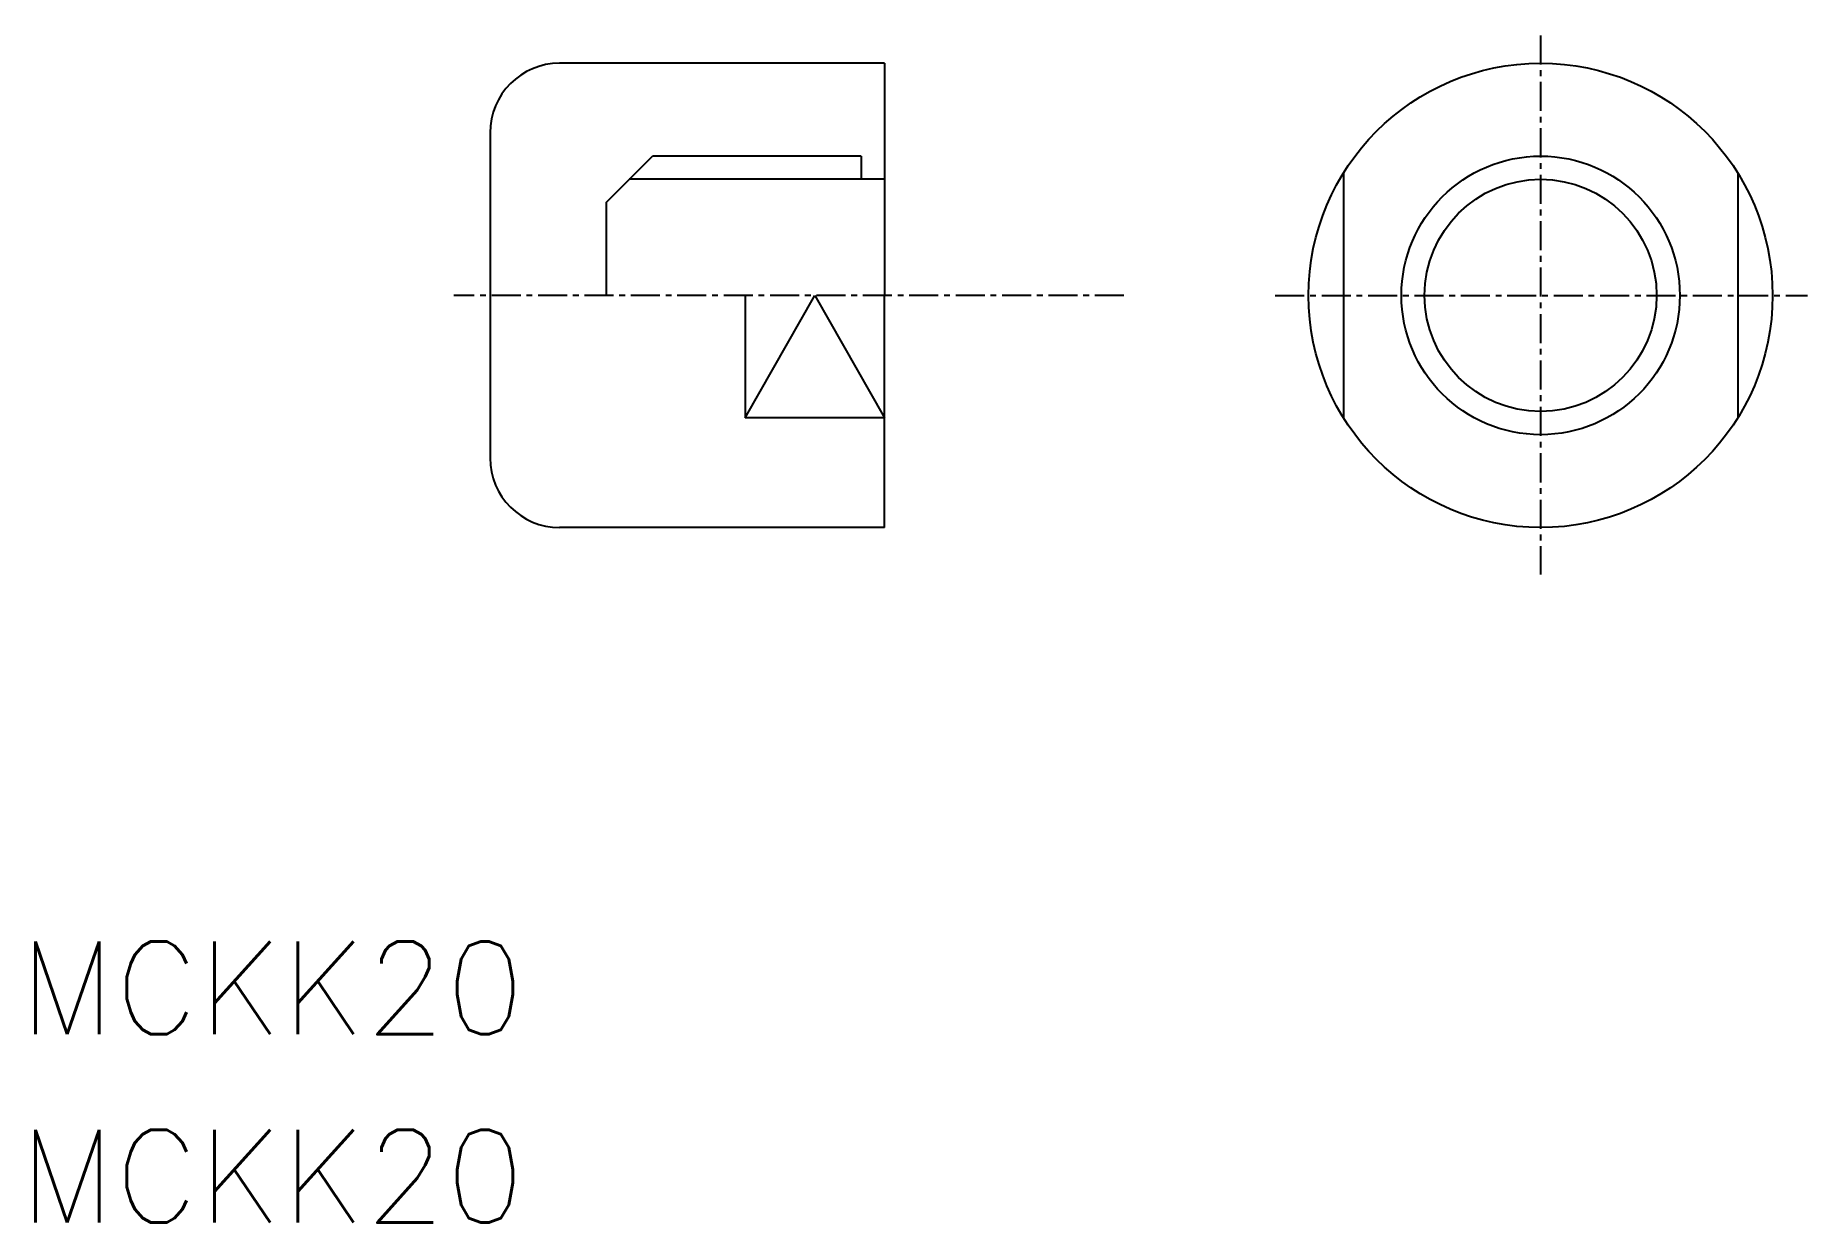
# Model space of a CAD drawing. Extents: x -150.8 to -74.5, y 1543.6 to 1594.7.
import ezdxf

# ---------------------------------------------------------------- set-up
doc = ezdxf.new("R2010")
doc.units = 0
doc.linetypes.add('CENTER', pattern=[2, 1.25, -0.25, 0.25, -0.25])
doc.layers.get('0').update_dxf_attribs({"linetype": 'CONTINUOUS'})
doc.layers.add('CENTER', color=1, linetype='CENTER')
doc.styles.get("Standard").update_dxf_attribs({"font": 'txt.shx', "bigfont": 'bigfont.shx'})

msp = doc.modelspace()

# ---------------------------------------------------------------- linework, layer by layer
at = {"linetype": 'CONTINUOUS'}
for p, q in [((-114.239, 1593.524), (-128.239, 1593.524)), ((-114.239, 1593.524), (-114.239, 1583.524)), ((-131.239, 1590.524), (-131.239, 1576.524)), ((-94.457, 1588.792), (-94.457, 1578.256)), ((-77.457, 1588.792), (-77.457, 1578.256)), ((-120.239, 1583.524), (-120.239, 1578.256)), ((-114.239, 1573.524), (-114.239, 1583.524)), ((-114.239, 1578.256), (-120.239, 1578.256)), ((-114.239, 1573.524), (-128.239, 1573.524))]:
    msp.add_line(p, q, dxfattribs=at)
at = {"color": 7, "linetype": 'CONTINUOUS'}
for p, q in [((-126.239, 1587.524), (-124.239, 1589.524)), ((-115.239, 1589.524), (-124.239, 1589.524)), ((-115.239, 1589.524), (-115.239, 1588.524)), ((-114.239, 1588.524), (-115.239, 1588.524)), ((-126.239, 1587.524), (-126.239, 1583.524))]:
    msp.add_line(p, q, dxfattribs=at)
at = {"color": 3, "linetype": 'CONTINUOUS'}
for p, q in [((-115.239, 1588.524), (-125.239, 1588.524)), ((-120.239, 1578.256), (-117.239, 1583.524)), ((-117.239, 1583.524), (-114.239, 1578.256))]:
    msp.add_line(p, q, dxfattribs=at)
at = {"linetype": 'CONTINUOUS'}
for radius in [10, 5]:
    msp.add_circle((-85.957, 1583.524), radius, dxfattribs=at)
at = {"color": 3, "linetype": 'CONTINUOUS'}
msp.add_circle((-85.957, 1583.524), 6, dxfattribs=at)
at = {"linetype": 'CONTINUOUS'}
for centre, start, end in [((-128.239, 1590.524), 90, 180), ((-128.239, 1576.524), 180, 270)]:
    msp.add_arc(centre, 3, start, end, dxfattribs=at)
at = {"layer": 'CENTER', "color": 1, "linetype": 'CENTER'}
for p, q in [((-85.957, 1594.721), (-85.957, 1571.505)), ((-103.919, 1583.524), (-132.807, 1583.524)), ((-97.394, 1583.524), (-74.452, 1583.524))]:
    msp.add_line(p, q, dxfattribs=at)

# ---------------------------------------------------------------- texts
for p in [(-151.519, 1551.696), (-151.519, 1543.586)]:
    msp.add_text('MCKK20', height=4).set_placement(p)

doc.saveas('drawing.dxf')
